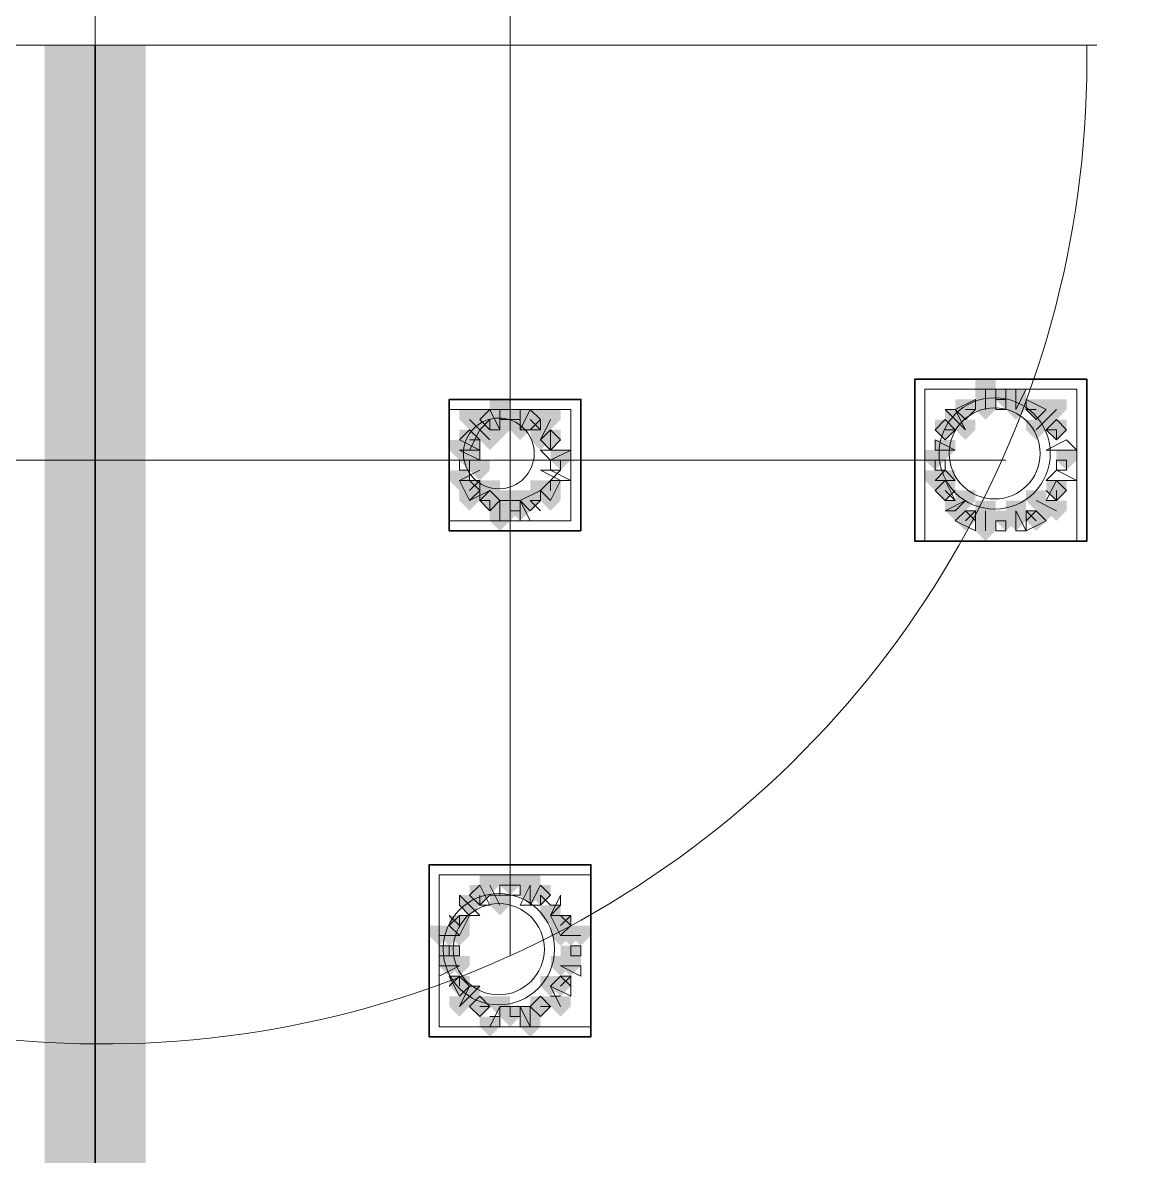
# Model space of a CAD drawing. Header units: millimetres. Extents: x 2315 to 4619, y 1334 to 1897.
# Drawn here: x 3709.58 to 3716.28, y 1548 to 1554.84 of the extents above; entities that cross this region are included whole.
import ezdxf

# ---------------------------------------------------------------- set-up
doc = ezdxf.new("R2010")
doc.units = ezdxf.units.MM
for name, color, linetype, true_color in [('PDF_10', 7, 'Continuous', 0x00b85c), ('PDF_AXIS', 7, 'Continuous', 0x00b85c), ('PDF_柱构件', 7, 'Continuous', 0x00b85c), ('PDF_转运站初步方案', 7, 'Continuous', 0x00b85c)]:
    doc.layers.add(name, color=color, linetype=linetype, true_color=true_color)
doc.layers.add('PDF_中心线层', color=1, linetype='Continuous')
doc.layers.add('PDF_粗实线层', color=7, linetype='Continuous')

msp = doc.modelspace()

# ---------------------------------------------------------------- hatches: boundary and pattern name
at = {"layer": 'PDF_10', "transparency": 33554559}
for points in [[(3715.2689, 1552.5687), (3715.2078, 1552.5687), (3715.2078, 1552.5076), (3715.2689, 1552.4466), (3715.33, 1552.5076), (3715.33, 1552.5687)], [(3715.2689, 1552.5687), (3715.2078, 1552.5687), (3715.2078, 1552.5076), (3715.2689, 1552.4466), (3715.33, 1552.5076), (3715.33, 1552.5687)], [(3715.5132, 1552.6298), (3715.4521, 1552.6298), (3715.4521, 1552.5687), (3715.5132, 1552.5076), (3715.5743, 1552.5687), (3715.5743, 1552.6298)], [(3715.5132, 1552.6298), (3715.4521, 1552.6298), (3715.4521, 1552.5687), (3715.5132, 1552.5076), (3715.5743, 1552.5687), (3715.5743, 1552.6298)], [(3715.6965, 1552.5687), (3715.6354, 1552.5687), (3715.6354, 1552.5076), (3715.6965, 1552.4466), (3715.7575, 1552.5076), (3715.7575, 1552.5687)], [(3715.6965, 1552.5687), (3715.6354, 1552.5687), (3715.6354, 1552.5076), (3715.6965, 1552.4466), (3715.7575, 1552.5076), (3715.7575, 1552.5687)], [(3712.3981, 1552.5076), (3712.337, 1552.5076), (3712.337, 1552.4466), (3712.3981, 1552.3855), (3712.4592, 1552.4466), (3712.4592, 1552.5076)], [(3712.3981, 1552.5076), (3712.337, 1552.5076), (3712.337, 1552.4466), (3712.3981, 1552.3855), (3712.4592, 1552.4466), (3712.4592, 1552.5076)], [(3712.5202, 1552.5076), (3712.4592, 1552.5076), (3712.4592, 1552.4466), (3712.5202, 1552.3855), (3712.5813, 1552.4466), (3712.5813, 1552.5076)], [(3712.5202, 1552.5076), (3712.4592, 1552.5076), (3712.4592, 1552.4466), (3712.5202, 1552.3855), (3712.5813, 1552.4466), (3712.5813, 1552.5076)], [(3712.6424, 1552.5076), (3712.5813, 1552.5076), (3712.5813, 1552.4466), (3712.6424, 1552.3855), (3712.7035, 1552.4466), (3712.7035, 1552.5076)], [(3712.6424, 1552.5076), (3712.5813, 1552.5076), (3712.5813, 1552.4466), (3712.6424, 1552.3855), (3712.7035, 1552.4466), (3712.7035, 1552.5076)], [(3715.1467, 1552.4466), (3715.0856, 1552.4466), (3715.0856, 1552.3855), (3715.1467, 1552.3244), (3715.2078, 1552.3855), (3715.2078, 1552.4466)], [(3715.1467, 1552.4466), (3715.0856, 1552.4466), (3715.0856, 1552.3855), (3715.1467, 1552.3244), (3715.2078, 1552.3855), (3715.2078, 1552.4466)], [(3715.8186, 1552.4466), (3715.7575, 1552.4466), (3715.7575, 1552.3855), (3715.8186, 1552.3244), (3715.8797, 1552.3855), (3715.8797, 1552.4466)], [(3715.8186, 1552.4466), (3715.7575, 1552.4466), (3715.7575, 1552.3855), (3715.8186, 1552.3244), (3715.8797, 1552.3855), (3715.8797, 1552.4466)], [(3712.2759, 1552.3855), (3712.2148, 1552.3855), (3712.2148, 1552.3244), (3712.2759, 1552.2633), (3712.337, 1552.3244), (3712.337, 1552.3855)], [(3712.2759, 1552.3855), (3712.2148, 1552.3855), (3712.2148, 1552.3244), (3712.2759, 1552.2633), (3712.337, 1552.3244), (3712.337, 1552.3855)], [(3712.7646, 1552.3855), (3712.7035, 1552.3855), (3712.7035, 1552.3244), (3712.7646, 1552.2633), (3712.8256, 1552.3244), (3712.8256, 1552.3855)], [(3712.7646, 1552.3855), (3712.7035, 1552.3855), (3712.7035, 1552.3244), (3712.7646, 1552.2633), (3712.8256, 1552.3244), (3712.8256, 1552.3855)], [(3712.7646, 1552.3855), (3712.7035, 1552.3855), (3712.7035, 1552.3244), (3712.7646, 1552.2633), (3712.8256, 1552.3244), (3712.8256, 1552.3855)], [(3712.2759, 1552.2633), (3712.2148, 1552.2633), (3712.2148, 1552.2022), (3712.2759, 1552.1412), (3712.337, 1552.2022), (3712.337, 1552.2633)], [(3712.2759, 1552.2633), (3712.2148, 1552.2633), (3712.2148, 1552.2022), (3712.2759, 1552.1412), (3712.337, 1552.2022), (3712.337, 1552.2633)], [(3712.8256, 1552.2633), (3712.7646, 1552.2633), (3712.7646, 1552.2022), (3712.8256, 1552.1412), (3712.8867, 1552.2022), (3712.8867, 1552.2633)], [(3712.8256, 1552.2633), (3712.7646, 1552.2633), (3712.7646, 1552.2022), (3712.8256, 1552.1412), (3712.8867, 1552.2022), (3712.8867, 1552.2633)], [(3715.0856, 1552.2633), (3715.0246, 1552.2633), (3715.0246, 1552.2022), (3715.0856, 1552.1412), (3715.1467, 1552.2022), (3715.1467, 1552.2633)], [(3715.0856, 1552.2633), (3715.0246, 1552.2633), (3715.0246, 1552.2022), (3715.0856, 1552.1412), (3715.1467, 1552.2022), (3715.1467, 1552.2633)], [(3715.8797, 1552.2633), (3715.8186, 1552.2633), (3715.8186, 1552.2022), (3715.8797, 1552.1412), (3715.9408, 1552.2022), (3715.9408, 1552.2633)], [(3715.8797, 1552.2633), (3715.8186, 1552.2633), (3715.8186, 1552.2022), (3715.8797, 1552.1412), (3715.9408, 1552.2022), (3715.9408, 1552.2633)], [(3712.2759, 1552.0801), (3712.2148, 1552.0801), (3712.2148, 1552.019), (3712.2759, 1551.9579), (3712.337, 1552.019), (3712.337, 1552.0801)], [(3712.2759, 1552.0801), (3712.2148, 1552.0801), (3712.2148, 1552.019), (3712.2759, 1551.9579), (3712.337, 1552.019), (3712.337, 1552.0801)], [(3712.3981, 1552.019), (3712.337, 1552.019), (3712.337, 1551.9579), (3712.3981, 1551.8968), (3712.4592, 1551.9579), (3712.4592, 1552.019)], [(3712.3981, 1552.019), (3712.337, 1552.019), (3712.337, 1551.9579), (3712.3981, 1551.8968), (3712.4592, 1551.9579), (3712.4592, 1552.019)], [(3712.6424, 1552.019), (3712.5813, 1552.019), (3712.5813, 1551.9579), (3712.6424, 1551.8968), (3712.7035, 1551.9579), (3712.7035, 1552.019)], [(3712.6424, 1552.019), (3712.5813, 1552.019), (3712.5813, 1551.9579), (3712.6424, 1551.8968), (3712.7035, 1551.9579), (3712.7035, 1552.019)], [(3712.7646, 1552.0801), (3712.7035, 1552.0801), (3712.7035, 1552.019), (3712.7646, 1551.9579), (3712.8256, 1552.019), (3712.8256, 1552.0801)], [(3712.7646, 1552.0801), (3712.7035, 1552.0801), (3712.7035, 1552.019), (3712.7646, 1551.9579), (3712.8256, 1552.019), (3712.8256, 1552.0801)], [(3715.1467, 1552.0801), (3715.0856, 1552.0801), (3715.0856, 1552.019), (3715.1467, 1551.9579), (3715.2078, 1552.019), (3715.2078, 1552.0801)], [(3715.1467, 1552.0801), (3715.0856, 1552.0801), (3715.0856, 1552.019), (3715.1467, 1551.9579), (3715.2078, 1552.019), (3715.2078, 1552.0801)], [(3715.8186, 1552.0801), (3715.7575, 1552.0801), (3715.7575, 1552.019), (3715.8186, 1551.9579), (3715.8797, 1552.019), (3715.8797, 1552.0801)], [(3715.8186, 1552.0801), (3715.7575, 1552.0801), (3715.7575, 1552.019), (3715.8186, 1551.9579), (3715.8797, 1552.019), (3715.8797, 1552.0801)], [(3712.5202, 1551.9579), (3712.4592, 1551.9579), (3712.4592, 1551.8968), (3712.5202, 1551.8357), (3712.5813, 1551.8968), (3712.5813, 1551.9579)], [(3712.5202, 1551.9579), (3712.4592, 1551.9579), (3712.4592, 1551.8968), (3712.5202, 1551.8357), (3712.5813, 1551.8968), (3712.5813, 1551.9579)], [(3715.2689, 1551.8968), (3715.2078, 1551.8968), (3715.2078, 1551.8357), (3715.2689, 1551.7747), (3715.33, 1551.8357), (3715.33, 1551.8968)], [(3715.2689, 1551.8968), (3715.2078, 1551.8968), (3715.2078, 1551.8357), (3715.2689, 1551.7747), (3715.33, 1551.8357), (3715.33, 1551.8968)], [(3715.5132, 1551.8968), (3715.4521, 1551.8968), (3715.4521, 1551.8357), (3715.5132, 1551.7747), (3715.5743, 1551.8357), (3715.5743, 1551.8968)], [(3715.5132, 1551.8968), (3715.4521, 1551.8968), (3715.4521, 1551.8357), (3715.5132, 1551.7747), (3715.5743, 1551.8357), (3715.5743, 1551.8968)], [(3715.6965, 1551.8968), (3715.6354, 1551.8968), (3715.6354, 1551.8357), (3715.6965, 1551.7747), (3715.7575, 1551.8357), (3715.7575, 1551.8968)], [(3715.6965, 1551.8968), (3715.6354, 1551.8968), (3715.6354, 1551.8357), (3715.6965, 1551.7747), (3715.7575, 1551.8357), (3715.7575, 1551.8968)], [(3712.5202, 1549.6979), (3712.4592, 1549.6979), (3712.4592, 1549.6368), (3712.5202, 1549.5757), (3712.5813, 1549.6368), (3712.5813, 1549.6979)], [(3712.5202, 1549.6979), (3712.4592, 1549.6979), (3712.4592, 1549.6368), (3712.5202, 1549.5757), (3712.5813, 1549.6368), (3712.5813, 1549.6979)], [(3712.337, 1549.6368), (3712.2759, 1549.6368), (3712.2759, 1549.5757), (3712.337, 1549.5147), (3712.3981, 1549.5757), (3712.3981, 1549.6368)], [(3712.337, 1549.6368), (3712.2759, 1549.6368), (3712.2759, 1549.5757), (3712.337, 1549.5147), (3712.3981, 1549.5757), (3712.3981, 1549.6368)], [(3712.7035, 1549.6368), (3712.6424, 1549.6368), (3712.6424, 1549.5757), (3712.7035, 1549.5147), (3712.7646, 1549.5757), (3712.7646, 1549.6368)], [(3712.7035, 1549.6368), (3712.6424, 1549.6368), (3712.6424, 1549.5757), (3712.7035, 1549.5147), (3712.7646, 1549.5757), (3712.7646, 1549.6368)], [(3712.2148, 1549.4536), (3712.1537, 1549.4536), (3712.1537, 1549.3925), (3712.2148, 1549.3314), (3712.2759, 1549.3925), (3712.2759, 1549.4536)], [(3712.2148, 1549.4536), (3712.1537, 1549.4536), (3712.1537, 1549.3925), (3712.2148, 1549.3314), (3712.2759, 1549.3925), (3712.2759, 1549.4536)], [(3712.8256, 1549.4536), (3712.7646, 1549.4536), (3712.7646, 1549.3925), (3712.8256, 1549.3314), (3712.8867, 1549.3925), (3712.8867, 1549.4536)], [(3712.8256, 1549.4536), (3712.7646, 1549.4536), (3712.7646, 1549.3925), (3712.8256, 1549.3314), (3712.8867, 1549.3925), (3712.8867, 1549.4536)], [(3712.1537, 1549.2703), (3712.0927, 1549.2703), (3712.0927, 1549.2093), (3712.1537, 1549.1482), (3712.2148, 1549.2093), (3712.2148, 1549.2703)], [(3712.1537, 1549.2703), (3712.0927, 1549.2703), (3712.0927, 1549.2093), (3712.1537, 1549.1482), (3712.2148, 1549.2093), (3712.2148, 1549.2703)], [(3712.1537, 1549.2703), (3712.0927, 1549.2703), (3712.0927, 1549.2093), (3712.1537, 1549.1482), (3712.2148, 1549.2093), (3712.2148, 1549.2703)], [(3712.8867, 1549.2703), (3712.8256, 1549.2703), (3712.8256, 1549.2093), (3712.8867, 1549.1482), (3712.9478, 1549.2093), (3712.9478, 1549.2703)], [(3712.8867, 1549.2703), (3712.8256, 1549.2703), (3712.8256, 1549.2093), (3712.8867, 1549.1482), (3712.9478, 1549.2093), (3712.9478, 1549.2703)], [(3712.2148, 1549.0871), (3712.1537, 1549.0871), (3712.1537, 1549.026), (3712.2148, 1548.9649), (3712.2759, 1549.026), (3712.2759, 1549.0871)], [(3712.2148, 1549.0871), (3712.1537, 1549.0871), (3712.1537, 1549.026), (3712.2148, 1548.9649), (3712.2759, 1549.026), (3712.2759, 1549.0871)], [(3712.8256, 1549.0871), (3712.7646, 1549.0871), (3712.7646, 1549.026), (3712.8256, 1548.9649), (3712.8867, 1549.026), (3712.8867, 1549.0871)], [(3712.8256, 1549.0871), (3712.7646, 1549.0871), (3712.7646, 1549.026), (3712.8256, 1548.9649), (3712.8867, 1549.026), (3712.8867, 1549.0871)], [(3712.337, 1548.9649), (3712.2759, 1548.9649), (3712.2759, 1548.9039), (3712.337, 1548.8428), (3712.3981, 1548.9039), (3712.3981, 1548.9649)], [(3712.337, 1548.9649), (3712.2759, 1548.9649), (3712.2759, 1548.9039), (3712.337, 1548.8428), (3712.3981, 1548.9039), (3712.3981, 1548.9649)], [(3712.337, 1548.9649), (3712.2759, 1548.9649), (3712.2759, 1548.9039), (3712.337, 1548.8428), (3712.3981, 1548.9039), (3712.3981, 1548.9649)], [(3712.7035, 1548.9649), (3712.6424, 1548.9649), (3712.6424, 1548.9039), (3712.7035, 1548.8428), (3712.7646, 1548.9039), (3712.7646, 1548.9649)], [(3712.7035, 1548.9649), (3712.6424, 1548.9649), (3712.6424, 1548.9039), (3712.7035, 1548.8428), (3712.7646, 1548.9039), (3712.7646, 1548.9649)], [(3712.7035, 1548.9649), (3712.6424, 1548.9649), (3712.6424, 1548.9039), (3712.7035, 1548.8428), (3712.7646, 1548.9039), (3712.7646, 1548.9649)], [(3712.5202, 1548.9039), (3712.4592, 1548.9039), (3712.4592, 1548.8428), (3712.5202, 1548.7817), (3712.5813, 1548.8428), (3712.5813, 1548.9039)], [(3712.5202, 1548.9039), (3712.4592, 1548.9039), (3712.4592, 1548.8428), (3712.5202, 1548.7817), (3712.5813, 1548.8428), (3712.5813, 1548.9039)]]:
    msp.add_hatch(color=6, dxfattribs=at).paths.add_polyline_path(points)
at = {"layer": 'PDF_柱构件', "transparency": 33554559}
for points in [[(3715.391, 1552.6909), (3715.33, 1552.6909), (3715.33, 1552.6298), (3715.391, 1552.5687), (3715.4521, 1552.6298), (3715.4521, 1552.6909)], [(3712.4592, 1552.5687), (3712.3981, 1552.5687), (3712.3981, 1552.5076), (3712.4592, 1552.4466), (3712.5202, 1552.5076), (3712.5202, 1552.5687)], [(3715.391, 1552.6298), (3715.33, 1552.6298), (3715.33, 1552.5687), (3715.391, 1552.5076), (3715.4521, 1552.5687), (3715.4521, 1552.6298)], [(3715.391, 1552.5687), (3715.33, 1552.5687), (3715.33, 1552.5076), (3715.391, 1552.4466), (3715.4521, 1552.5076), (3715.4521, 1552.5687)], [(3715.5743, 1552.6298), (3715.5132, 1552.6298), (3715.5132, 1552.5687), (3715.5743, 1552.5076), (3715.6354, 1552.5687), (3715.6354, 1552.6298)], [(3715.5743, 1552.5687), (3715.5132, 1552.5687), (3715.5132, 1552.5076), (3715.5743, 1552.4466), (3715.6354, 1552.5076), (3715.6354, 1552.5687)], [(3715.8186, 1552.5687), (3715.7575, 1552.5687), (3715.7575, 1552.5076), (3715.8186, 1552.4466), (3715.8797, 1552.5076), (3715.8797, 1552.5687)], [(3712.2759, 1552.5076), (3712.2148, 1552.5076), (3712.2148, 1552.4466), (3712.2759, 1552.3855), (3712.337, 1552.4466), (3712.337, 1552.5076)], [(3712.4592, 1552.5076), (3712.3981, 1552.5076), (3712.3981, 1552.4466), (3712.4592, 1552.3855), (3712.5202, 1552.4466), (3712.5202, 1552.5076)], [(3712.5813, 1552.5076), (3712.5202, 1552.5076), (3712.5202, 1552.4466), (3712.5813, 1552.3855), (3712.6424, 1552.4466), (3712.6424, 1552.5076)], [(3712.7646, 1552.5076), (3712.7035, 1552.5076), (3712.7035, 1552.4466), (3712.7646, 1552.3855), (3712.8256, 1552.4466), (3712.8256, 1552.5076)], [(3715.2078, 1552.5076), (3715.1467, 1552.5076), (3715.1467, 1552.4466), (3715.2078, 1552.3855), (3715.2689, 1552.4466), (3715.2689, 1552.5076)], [(3715.7575, 1552.5076), (3715.6965, 1552.5076), (3715.6965, 1552.4466), (3715.7575, 1552.3855), (3715.8186, 1552.4466), (3715.8186, 1552.5076)], [(3712.337, 1552.4466), (3712.2759, 1552.4466), (3712.2759, 1552.3855), (3712.337, 1552.3244), (3712.3981, 1552.3855), (3712.3981, 1552.4466)], [(3712.4592, 1552.4466), (3712.3981, 1552.4466), (3712.3981, 1552.3855), (3712.4592, 1552.3244), (3712.5202, 1552.3855), (3712.5202, 1552.4466)], [(3712.5813, 1552.4466), (3712.5202, 1552.4466), (3712.5202, 1552.3855), (3712.5813, 1552.3244), (3712.6424, 1552.3855), (3712.6424, 1552.4466)], [(3712.7035, 1552.4466), (3712.6424, 1552.4466), (3712.6424, 1552.3855), (3712.7035, 1552.3244), (3712.7646, 1552.3855), (3712.7646, 1552.4466)], [(3715.2689, 1552.4466), (3715.2078, 1552.4466), (3715.2078, 1552.3855), (3715.2689, 1552.3244), (3715.33, 1552.3855), (3715.33, 1552.4466)], [(3715.6965, 1552.4466), (3715.6354, 1552.4466), (3715.6354, 1552.3855), (3715.6965, 1552.3244), (3715.7575, 1552.3855), (3715.7575, 1552.4466)], [(3712.3981, 1552.3855), (3712.337, 1552.3855), (3712.337, 1552.3244), (3712.3981, 1552.2633), (3712.4592, 1552.3244), (3712.4592, 1552.3855)], [(3712.7035, 1552.3855), (3712.6424, 1552.3855), (3712.6424, 1552.3244), (3712.7035, 1552.2633), (3712.7646, 1552.3244), (3712.7646, 1552.3855)], [(3712.2148, 1552.3244), (3712.1537, 1552.3244), (3712.1537, 1552.2633), (3712.2148, 1552.2022), (3712.2759, 1552.2633), (3712.2759, 1552.3244)], [(3712.2759, 1552.3244), (3712.2148, 1552.3244), (3712.2148, 1552.2633), (3712.2759, 1552.2022), (3712.337, 1552.2633), (3712.337, 1552.3244)], [(3715.1467, 1552.3244), (3715.0856, 1552.3244), (3715.0856, 1552.2633), (3715.1467, 1552.2022), (3715.2078, 1552.2633), (3715.2078, 1552.3244)], [(3712.337, 1552.2022), (3712.2759, 1552.2022), (3712.2759, 1552.1412), (3712.337, 1552.0801), (3712.3981, 1552.1412), (3712.3981, 1552.2022)], [(3712.2148, 1552.1412), (3712.1537, 1552.1412), (3712.1537, 1552.0801), (3712.2148, 1552.019), (3712.2759, 1552.0801), (3712.2759, 1552.1412)], [(3715.0856, 1552.1412), (3715.0246, 1552.1412), (3715.0246, 1552.0801), (3715.0856, 1552.019), (3715.1467, 1552.0801), (3715.1467, 1552.1412)], [(3715.1467, 1552.1412), (3715.0856, 1552.1412), (3715.0856, 1552.0801), (3715.1467, 1552.019), (3715.2078, 1552.0801), (3715.2078, 1552.1412)], [(3712.2759, 1552.019), (3712.2148, 1552.019), (3712.2148, 1551.9579), (3712.2759, 1551.8968), (3712.337, 1551.9579), (3712.337, 1552.019)], [(3712.3981, 1552.0801), (3712.337, 1552.0801), (3712.337, 1552.019), (3712.3981, 1551.9579), (3712.4592, 1552.019), (3712.4592, 1552.0801)], [(3712.4592, 1552.019), (3712.3981, 1552.019), (3712.3981, 1551.9579), (3712.4592, 1551.8968), (3712.5202, 1551.9579), (3712.5202, 1552.019)], [(3712.5813, 1552.019), (3712.5202, 1552.019), (3712.5202, 1551.9579), (3712.5813, 1551.8968), (3712.6424, 1551.9579), (3712.6424, 1552.019)], [(3712.7035, 1552.0801), (3712.6424, 1552.0801), (3712.6424, 1552.019), (3712.7035, 1551.9579), (3712.7646, 1552.019), (3712.7646, 1552.0801)], [(3712.7646, 1552.019), (3712.7035, 1552.019), (3712.7035, 1551.9579), (3712.7646, 1551.8968), (3712.8256, 1551.9579), (3712.8256, 1552.019)], [(3715.2689, 1552.019), (3715.2078, 1552.019), (3715.2078, 1551.9579), (3715.2689, 1551.8968), (3715.33, 1551.9579), (3715.33, 1552.019)], [(3715.6965, 1552.019), (3715.6354, 1552.019), (3715.6354, 1551.9579), (3715.6965, 1551.8968), (3715.7575, 1551.9579), (3715.7575, 1552.019)], [(3712.4592, 1551.9579), (3712.3981, 1551.9579), (3712.3981, 1551.8968), (3712.4592, 1551.8357), (3712.5202, 1551.8968), (3712.5202, 1551.9579)], [(3712.5813, 1551.9579), (3712.5202, 1551.9579), (3712.5202, 1551.8968), (3712.5813, 1551.8357), (3712.6424, 1551.8968), (3712.6424, 1551.9579)], [(3715.2078, 1551.9579), (3715.1467, 1551.9579), (3715.1467, 1551.8968), (3715.2078, 1551.8357), (3715.2689, 1551.8968), (3715.2689, 1551.9579)], [(3715.391, 1551.9579), (3715.33, 1551.9579), (3715.33, 1551.8968), (3715.391, 1551.8357), (3715.4521, 1551.8968), (3715.4521, 1551.9579)], [(3715.5743, 1551.9579), (3715.5132, 1551.9579), (3715.5132, 1551.8968), (3715.5743, 1551.8357), (3715.6354, 1551.8968), (3715.6354, 1551.9579)], [(3715.7575, 1551.9579), (3715.6965, 1551.9579), (3715.6965, 1551.8968), (3715.7575, 1551.8357), (3715.8186, 1551.8968), (3715.8186, 1551.9579)], [(3715.8186, 1551.9579), (3715.7575, 1551.9579), (3715.7575, 1551.8968), (3715.8186, 1551.8357), (3715.8797, 1551.8968), (3715.8797, 1551.9579)], [(3712.4592, 1551.8968), (3712.3981, 1551.8968), (3712.3981, 1551.8357), (3712.4592, 1551.7747), (3712.5202, 1551.8357), (3712.5202, 1551.8968)], [(3715.391, 1551.8968), (3715.33, 1551.8968), (3715.33, 1551.8357), (3715.391, 1551.7747), (3715.4521, 1551.8357), (3715.4521, 1551.8968)], [(3715.5743, 1551.8968), (3715.5132, 1551.8968), (3715.5132, 1551.8357), (3715.5743, 1551.7747), (3715.6354, 1551.8357), (3715.6354, 1551.8968)], [(3715.391, 1551.8357), (3715.33, 1551.8357), (3715.33, 1551.7747), (3715.391, 1551.7136), (3715.4521, 1551.7747), (3715.4521, 1551.8357)], [(3712.3981, 1549.6979), (3712.337, 1549.6979), (3712.337, 1549.6368), (3712.3981, 1549.5757), (3712.4592, 1549.6368), (3712.4592, 1549.6979)], [(3712.6424, 1549.6979), (3712.5813, 1549.6979), (3712.5813, 1549.6368), (3712.6424, 1549.5757), (3712.7035, 1549.6368), (3712.7035, 1549.6979)], [(3712.6424, 1549.6368), (3712.5813, 1549.6368), (3712.5813, 1549.5757), (3712.6424, 1549.5147), (3712.7035, 1549.5757), (3712.7035, 1549.6368)], [(3712.2759, 1549.5757), (3712.2148, 1549.5757), (3712.2148, 1549.5147), (3712.2759, 1549.4536), (3712.337, 1549.5147), (3712.337, 1549.5757)], [(3712.4592, 1549.5757), (3712.3981, 1549.5757), (3712.3981, 1549.5147), (3712.4592, 1549.4536), (3712.5202, 1549.5147), (3712.5202, 1549.5757)], [(3712.7646, 1549.5147), (3712.7035, 1549.5147), (3712.7035, 1549.4536), (3712.7646, 1549.3925), (3712.8256, 1549.4536), (3712.8256, 1549.5147)], [(3712.0927, 1549.3925), (3712.0316, 1549.3925), (3712.0316, 1549.3314), (3712.0927, 1549.2703), (3712.1537, 1549.3314), (3712.1537, 1549.3925)], [(3712.1537, 1549.3925), (3712.0927, 1549.3925), (3712.0927, 1549.3314), (3712.1537, 1549.2703), (3712.2148, 1549.3314), (3712.2148, 1549.3925)], [(3712.2148, 1549.3925), (3712.1537, 1549.3925), (3712.1537, 1549.3314), (3712.2148, 1549.2703), (3712.2759, 1549.3314), (3712.2759, 1549.3925)], [(3712.8256, 1549.3925), (3712.7646, 1549.3925), (3712.7646, 1549.3314), (3712.8256, 1549.2703), (3712.8867, 1549.3314), (3712.8867, 1549.3925)], [(3712.8867, 1549.3925), (3712.8256, 1549.3925), (3712.8256, 1549.3314), (3712.8867, 1549.2703), (3712.9478, 1549.3314), (3712.9478, 1549.3925)], [(3712.9478, 1549.3925), (3712.8867, 1549.3925), (3712.8867, 1549.3314), (3712.9478, 1549.2703), (3713.0089, 1549.3314), (3713.0089, 1549.3925)], [(3712.1537, 1549.2093), (3712.0927, 1549.2093), (3712.0927, 1549.1482), (3712.1537, 1549.0871), (3712.2148, 1549.1482), (3712.2148, 1549.2093)], [(3712.2148, 1549.2093), (3712.1537, 1549.2093), (3712.1537, 1549.1482), (3712.2148, 1549.0871), (3712.2759, 1549.1482), (3712.2759, 1549.2093)], [(3712.8256, 1549.2093), (3712.7646, 1549.2093), (3712.7646, 1549.1482), (3712.8256, 1549.0871), (3712.8867, 1549.1482), (3712.8867, 1549.2093)], [(3712.8867, 1549.2093), (3712.8256, 1549.2093), (3712.8256, 1549.1482), (3712.8867, 1549.0871), (3712.9478, 1549.1482), (3712.9478, 1549.2093)], [(3712.7646, 1549.0871), (3712.7035, 1549.0871), (3712.7035, 1549.026), (3712.7646, 1548.9649), (3712.8256, 1549.026), (3712.8256, 1549.0871)], [(3712.2759, 1549.026), (3712.2148, 1549.026), (3712.2148, 1548.9649), (3712.2759, 1548.9039), (3712.337, 1548.9649), (3712.337, 1549.026)], [(3712.2148, 1548.9649), (3712.1537, 1548.9649), (3712.1537, 1548.9039), (3712.2148, 1548.8428), (3712.2759, 1548.9039), (3712.2759, 1548.9649)], [(3712.4592, 1548.9649), (3712.3981, 1548.9649), (3712.3981, 1548.9039), (3712.4592, 1548.8428), (3712.5202, 1548.9039), (3712.5202, 1548.9649)], [(3712.8256, 1548.9649), (3712.7646, 1548.9649), (3712.7646, 1548.9039), (3712.8256, 1548.8428), (3712.8867, 1548.9039), (3712.8867, 1548.9649)], [(3712.6424, 1548.9039), (3712.5813, 1548.9039), (3712.5813, 1548.8428), (3712.6424, 1548.7817), (3712.7035, 1548.8428), (3712.7035, 1548.9039)], [(3712.3981, 1548.8428), (3712.337, 1548.8428), (3712.337, 1548.7817), (3712.3981, 1548.7206), (3712.4592, 1548.7817), (3712.4592, 1548.8428)], [(3712.6424, 1548.8428), (3712.5813, 1548.8428), (3712.5813, 1548.7817), (3712.6424, 1548.7206), (3712.7035, 1548.7817), (3712.7035, 1548.8428)]]:
    msp.add_hatch(color=6, dxfattribs=at).paths.add_polyline_path(points)
at = {"layer": 'PDF_粗实线层', "transparency": 33554559}
msp.add_hatch(color=256, dxfattribs=at).paths.add_polyline_path([(3766.3327, 1554.7066), (3765.7219, 1554.7066), (3765.7219, 1542.0017), (3710.3213, 1542.0017), (3710.3213, 1554.7066), (3709.7105, 1554.7066), (3709.7105, 1541.3909), (3766.3327, 1541.3909)])
at = {"layer": 'PDF_转运站初步方案', "transparency": 33554559}
for points in [[(3715.2689, 1552.5687), (3715.2078, 1552.5687), (3715.2078, 1552.5076), (3715.2689, 1552.4466), (3715.33, 1552.5076), (3715.33, 1552.5687)], [(3715.2689, 1552.5687), (3715.2078, 1552.5687), (3715.2078, 1552.5076), (3715.2689, 1552.4466), (3715.33, 1552.5076), (3715.33, 1552.5687)], [(3715.5132, 1552.6298), (3715.4521, 1552.6298), (3715.4521, 1552.5687), (3715.5132, 1552.5076), (3715.5743, 1552.5687), (3715.5743, 1552.6298)], [(3715.5132, 1552.6298), (3715.4521, 1552.6298), (3715.4521, 1552.5687), (3715.5132, 1552.5076), (3715.5743, 1552.5687), (3715.5743, 1552.6298)], [(3715.6965, 1552.5687), (3715.6354, 1552.5687), (3715.6354, 1552.5076), (3715.6965, 1552.4466), (3715.7575, 1552.5076), (3715.7575, 1552.5687)], [(3715.6965, 1552.5687), (3715.6354, 1552.5687), (3715.6354, 1552.5076), (3715.6965, 1552.4466), (3715.7575, 1552.5076), (3715.7575, 1552.5687)], [(3712.3981, 1552.5076), (3712.337, 1552.5076), (3712.337, 1552.4466), (3712.3981, 1552.3855), (3712.4592, 1552.4466), (3712.4592, 1552.5076)], [(3712.3981, 1552.5076), (3712.337, 1552.5076), (3712.337, 1552.4466), (3712.3981, 1552.3855), (3712.4592, 1552.4466), (3712.4592, 1552.5076)], [(3712.5202, 1552.5076), (3712.4592, 1552.5076), (3712.4592, 1552.4466), (3712.5202, 1552.3855), (3712.5813, 1552.4466), (3712.5813, 1552.5076)], [(3712.5202, 1552.5076), (3712.4592, 1552.5076), (3712.4592, 1552.4466), (3712.5202, 1552.3855), (3712.5813, 1552.4466), (3712.5813, 1552.5076)], [(3712.6424, 1552.5076), (3712.5813, 1552.5076), (3712.5813, 1552.4466), (3712.6424, 1552.3855), (3712.7035, 1552.4466), (3712.7035, 1552.5076)], [(3712.6424, 1552.5076), (3712.5813, 1552.5076), (3712.5813, 1552.4466), (3712.6424, 1552.3855), (3712.7035, 1552.4466), (3712.7035, 1552.5076)], [(3715.1467, 1552.4466), (3715.0856, 1552.4466), (3715.0856, 1552.3855), (3715.1467, 1552.3244), (3715.2078, 1552.3855), (3715.2078, 1552.4466)], [(3715.1467, 1552.4466), (3715.0856, 1552.4466), (3715.0856, 1552.3855), (3715.1467, 1552.3244), (3715.2078, 1552.3855), (3715.2078, 1552.4466)], [(3715.8186, 1552.4466), (3715.7575, 1552.4466), (3715.7575, 1552.3855), (3715.8186, 1552.3244), (3715.8797, 1552.3855), (3715.8797, 1552.4466)], [(3715.8186, 1552.4466), (3715.7575, 1552.4466), (3715.7575, 1552.3855), (3715.8186, 1552.3244), (3715.8797, 1552.3855), (3715.8797, 1552.4466)], [(3712.2759, 1552.3855), (3712.2148, 1552.3855), (3712.2148, 1552.3244), (3712.2759, 1552.2633), (3712.337, 1552.3244), (3712.337, 1552.3855)], [(3712.2759, 1552.3855), (3712.2148, 1552.3855), (3712.2148, 1552.3244), (3712.2759, 1552.2633), (3712.337, 1552.3244), (3712.337, 1552.3855)], [(3712.7646, 1552.3855), (3712.7035, 1552.3855), (3712.7035, 1552.3244), (3712.7646, 1552.2633), (3712.8256, 1552.3244), (3712.8256, 1552.3855)], [(3712.7646, 1552.3855), (3712.7035, 1552.3855), (3712.7035, 1552.3244), (3712.7646, 1552.2633), (3712.8256, 1552.3244), (3712.8256, 1552.3855)], [(3712.2759, 1552.2633), (3712.2148, 1552.2633), (3712.2148, 1552.2022), (3712.2759, 1552.1412), (3712.337, 1552.2022), (3712.337, 1552.2633)], [(3712.2759, 1552.2633), (3712.2148, 1552.2633), (3712.2148, 1552.2022), (3712.2759, 1552.1412), (3712.337, 1552.2022), (3712.337, 1552.2633)], [(3712.8256, 1552.2633), (3712.7646, 1552.2633), (3712.7646, 1552.2022), (3712.8256, 1552.1412), (3712.8867, 1552.2022), (3712.8867, 1552.2633)], [(3712.8256, 1552.2633), (3712.7646, 1552.2633), (3712.7646, 1552.2022), (3712.8256, 1552.1412), (3712.8867, 1552.2022), (3712.8867, 1552.2633)], [(3715.0856, 1552.2633), (3715.0246, 1552.2633), (3715.0246, 1552.2022), (3715.0856, 1552.1412), (3715.1467, 1552.2022), (3715.1467, 1552.2633)], [(3715.0856, 1552.2633), (3715.0246, 1552.2633), (3715.0246, 1552.2022), (3715.0856, 1552.1412), (3715.1467, 1552.2022), (3715.1467, 1552.2633)], [(3715.8797, 1552.2633), (3715.8186, 1552.2633), (3715.8186, 1552.2022), (3715.8797, 1552.1412), (3715.9408, 1552.2022), (3715.9408, 1552.2633)], [(3715.8797, 1552.2633), (3715.8186, 1552.2633), (3715.8186, 1552.2022), (3715.8797, 1552.1412), (3715.9408, 1552.2022), (3715.9408, 1552.2633)], [(3712.2759, 1552.0801), (3712.2148, 1552.0801), (3712.2148, 1552.019), (3712.2759, 1551.9579), (3712.337, 1552.019), (3712.337, 1552.0801)], [(3712.2759, 1552.0801), (3712.2148, 1552.0801), (3712.2148, 1552.019), (3712.2759, 1551.9579), (3712.337, 1552.019), (3712.337, 1552.0801)], [(3712.3981, 1552.019), (3712.337, 1552.019), (3712.337, 1551.9579), (3712.3981, 1551.8968), (3712.4592, 1551.9579), (3712.4592, 1552.019)], [(3712.3981, 1552.019), (3712.337, 1552.019), (3712.337, 1551.9579), (3712.3981, 1551.8968), (3712.4592, 1551.9579), (3712.4592, 1552.019)], [(3712.6424, 1552.019), (3712.5813, 1552.019), (3712.5813, 1551.9579), (3712.6424, 1551.8968), (3712.7035, 1551.9579), (3712.7035, 1552.019)], [(3712.6424, 1552.019), (3712.5813, 1552.019), (3712.5813, 1551.9579), (3712.6424, 1551.8968), (3712.7035, 1551.9579), (3712.7035, 1552.019)], [(3712.7646, 1552.0801), (3712.7035, 1552.0801), (3712.7035, 1552.019), (3712.7646, 1551.9579), (3712.8256, 1552.019), (3712.8256, 1552.0801)], [(3712.7646, 1552.0801), (3712.7035, 1552.0801), (3712.7035, 1552.019), (3712.7646, 1551.9579), (3712.8256, 1552.019), (3712.8256, 1552.0801)], [(3715.1467, 1552.0801), (3715.0856, 1552.0801), (3715.0856, 1552.019), (3715.1467, 1551.9579), (3715.2078, 1552.019), (3715.2078, 1552.0801)], [(3715.1467, 1552.0801), (3715.0856, 1552.0801), (3715.0856, 1552.019), (3715.1467, 1551.9579), (3715.2078, 1552.019), (3715.2078, 1552.0801)], [(3715.8186, 1552.0801), (3715.7575, 1552.0801), (3715.7575, 1552.019), (3715.8186, 1551.9579), (3715.8797, 1552.019), (3715.8797, 1552.0801)], [(3715.8186, 1552.0801), (3715.7575, 1552.0801), (3715.7575, 1552.019), (3715.8186, 1551.9579), (3715.8797, 1552.019), (3715.8797, 1552.0801)], [(3712.5202, 1551.9579), (3712.4592, 1551.9579), (3712.4592, 1551.8968), (3712.5202, 1551.8357), (3712.5813, 1551.8968), (3712.5813, 1551.9579)], [(3712.5202, 1551.9579), (3712.4592, 1551.9579), (3712.4592, 1551.8968), (3712.5202, 1551.8357), (3712.5813, 1551.8968), (3712.5813, 1551.9579)], [(3715.2689, 1551.8968), (3715.2078, 1551.8968), (3715.2078, 1551.8357), (3715.2689, 1551.7747), (3715.33, 1551.8357), (3715.33, 1551.8968)], [(3715.2689, 1551.8968), (3715.2078, 1551.8968), (3715.2078, 1551.8357), (3715.2689, 1551.7747), (3715.33, 1551.8357), (3715.33, 1551.8968)], [(3715.5132, 1551.8968), (3715.4521, 1551.8968), (3715.4521, 1551.8357), (3715.5132, 1551.7747), (3715.5743, 1551.8357), (3715.5743, 1551.8968)], [(3715.5132, 1551.8968), (3715.4521, 1551.8968), (3715.4521, 1551.8357), (3715.5132, 1551.7747), (3715.5743, 1551.8357), (3715.5743, 1551.8968)], [(3715.6965, 1551.8968), (3715.6354, 1551.8968), (3715.6354, 1551.8357), (3715.6965, 1551.7747), (3715.7575, 1551.8357), (3715.7575, 1551.8968)], [(3715.6965, 1551.8968), (3715.6354, 1551.8968), (3715.6354, 1551.8357), (3715.6965, 1551.7747), (3715.7575, 1551.8357), (3715.7575, 1551.8968)], [(3712.5202, 1549.6979), (3712.4592, 1549.6979), (3712.4592, 1549.6368), (3712.5202, 1549.5757), (3712.5813, 1549.6368), (3712.5813, 1549.6979)], [(3712.5202, 1549.6979), (3712.4592, 1549.6979), (3712.4592, 1549.6368), (3712.5202, 1549.5757), (3712.5813, 1549.6368), (3712.5813, 1549.6979)], [(3712.337, 1549.6368), (3712.2759, 1549.6368), (3712.2759, 1549.5757), (3712.337, 1549.5147), (3712.3981, 1549.5757), (3712.3981, 1549.6368)], [(3712.337, 1549.6368), (3712.2759, 1549.6368), (3712.2759, 1549.5757), (3712.337, 1549.5147), (3712.3981, 1549.5757), (3712.3981, 1549.6368)], [(3712.7035, 1549.6368), (3712.6424, 1549.6368), (3712.6424, 1549.5757), (3712.7035, 1549.5147), (3712.7646, 1549.5757), (3712.7646, 1549.6368)], [(3712.7035, 1549.6368), (3712.6424, 1549.6368), (3712.6424, 1549.5757), (3712.7035, 1549.5147), (3712.7646, 1549.5757), (3712.7646, 1549.6368)], [(3712.2148, 1549.4536), (3712.1537, 1549.4536), (3712.1537, 1549.3925), (3712.2148, 1549.3314), (3712.2759, 1549.3925), (3712.2759, 1549.4536)], [(3712.2148, 1549.4536), (3712.1537, 1549.4536), (3712.1537, 1549.3925), (3712.2148, 1549.3314), (3712.2759, 1549.3925), (3712.2759, 1549.4536)], [(3712.8256, 1549.4536), (3712.7646, 1549.4536), (3712.7646, 1549.3925), (3712.8256, 1549.3314), (3712.8867, 1549.3925), (3712.8867, 1549.4536)], [(3712.8256, 1549.4536), (3712.7646, 1549.4536), (3712.7646, 1549.3925), (3712.8256, 1549.3314), (3712.8867, 1549.3925), (3712.8867, 1549.4536)], [(3712.1537, 1549.2703), (3712.0927, 1549.2703), (3712.0927, 1549.2093), (3712.1537, 1549.1482), (3712.2148, 1549.2093), (3712.2148, 1549.2703)], [(3712.1537, 1549.2703), (3712.0927, 1549.2703), (3712.0927, 1549.2093), (3712.1537, 1549.1482), (3712.2148, 1549.2093), (3712.2148, 1549.2703)], [(3712.8867, 1549.2703), (3712.8256, 1549.2703), (3712.8256, 1549.2093), (3712.8867, 1549.1482), (3712.9478, 1549.2093), (3712.9478, 1549.2703)], [(3712.8867, 1549.2703), (3712.8256, 1549.2703), (3712.8256, 1549.2093), (3712.8867, 1549.1482), (3712.9478, 1549.2093), (3712.9478, 1549.2703)], [(3712.2148, 1549.0871), (3712.1537, 1549.0871), (3712.1537, 1549.026), (3712.2148, 1548.9649), (3712.2759, 1549.026), (3712.2759, 1549.0871)], [(3712.2148, 1549.0871), (3712.1537, 1549.0871), (3712.1537, 1549.026), (3712.2148, 1548.9649), (3712.2759, 1549.026), (3712.2759, 1549.0871)], [(3712.8256, 1549.0871), (3712.7646, 1549.0871), (3712.7646, 1549.026), (3712.8256, 1548.9649), (3712.8867, 1549.026), (3712.8867, 1549.0871)], [(3712.8256, 1549.0871), (3712.7646, 1549.0871), (3712.7646, 1549.026), (3712.8256, 1548.9649), (3712.8867, 1549.026), (3712.8867, 1549.0871)], [(3712.337, 1548.9649), (3712.2759, 1548.9649), (3712.2759, 1548.9039), (3712.337, 1548.8428), (3712.3981, 1548.9039), (3712.3981, 1548.9649)], [(3712.337, 1548.9649), (3712.2759, 1548.9649), (3712.2759, 1548.9039), (3712.337, 1548.8428), (3712.3981, 1548.9039), (3712.3981, 1548.9649)], [(3712.7035, 1548.9649), (3712.6424, 1548.9649), (3712.6424, 1548.9039), (3712.7035, 1548.8428), (3712.7646, 1548.9039), (3712.7646, 1548.9649)], [(3712.7035, 1548.9649), (3712.6424, 1548.9649), (3712.6424, 1548.9039), (3712.7035, 1548.8428), (3712.7646, 1548.9039), (3712.7646, 1548.9649)], [(3712.5202, 1548.9039), (3712.4592, 1548.9039), (3712.4592, 1548.8428), (3712.5202, 1548.7817), (3712.5813, 1548.8428), (3712.5813, 1548.9039)], [(3712.5202, 1548.9039), (3712.4592, 1548.9039), (3712.4592, 1548.8428), (3712.5202, 1548.7817), (3712.5813, 1548.8428), (3712.5813, 1548.9039)]]:
    msp.add_hatch(color=6, dxfattribs=at).paths.add_polyline_path(points)

# ---------------------------------------------------------------- linework, layer by layer
at = {"layer": 'PDF_10', "color": 6, "lineweight": 18}
for points in [[(3715.4521, 1552.5687), (3715.5132, 1552.5687), (3715.5132, 1552.5076)], [(3712.5202, 1552.5076), (3712.5202, 1552.4466), (3712.5813, 1552.4466)], [(3715.2689, 1552.5076), (3715.33, 1552.5076), (3715.2689, 1552.5076)], [(3715.6965, 1552.5076), (3715.6354, 1552.5076), (3715.6965, 1552.5076)], [(3712.2759, 1552.2633), (3712.337, 1552.3855), (3712.3981, 1552.4466), (3712.3981, 1552.3855)], [(3712.6424, 1552.4466), (3712.7035, 1552.3855)], [(3712.6424, 1552.3855), (3712.7035, 1552.4466)], [(3712.7646, 1552.3855), (3712.7646, 1552.2633)], [(3715.1467, 1552.3244), (3715.2078, 1552.3855), (3715.1467, 1552.3855)], [(3715.7575, 1552.3855), (3715.8186, 1552.3855), (3715.8186, 1552.3244)], [(3712.337, 1552.3244), (3712.2759, 1552.3244)], [(3712.2759, 1552.1412), (3712.2759, 1552.2022), (3712.2148, 1552.2022)], [(3712.7646, 1552.2022), (3712.8256, 1552.2022), (3712.8256, 1552.1412)], [(3715.0856, 1552.1412), (3715.0856, 1552.2022), (3715.1467, 1552.2022)], [(3715.8186, 1552.2022), (3715.8797, 1552.2022), (3715.8797, 1552.1412)], [(3712.337, 1552.019), (3712.2759, 1552.0801)], [(3712.337, 1552.0801), (3712.2759, 1552.019)], [(3712.7646, 1552.019), (3712.7646, 1552.0801), (3712.7646, 1552.019)], [(3715.2078, 1551.9579), (3715.1467, 1552.019)], [(3715.2078, 1552.019), (3715.1467, 1551.9579)], [(3715.8186, 1552.019), (3715.8186, 1551.9579), (3715.7575, 1552.019)], [(3712.3981, 1551.8968), (3712.3981, 1551.9579), (3712.337, 1551.9579)], [(3712.5813, 1551.8968), (3712.5202, 1551.8968), (3712.5202, 1551.9579)], [(3712.7035, 1551.9579), (3712.6424, 1551.9579), (3712.7035, 1551.8968)], [(3715.33, 1551.8357), (3715.2689, 1551.8968)], [(3715.33, 1551.8968), (3715.2689, 1551.8357)], [(3715.6965, 1551.8968), (3715.6354, 1551.8357)], [(3715.6354, 1551.8968), (3715.6965, 1551.8357)], [(3715.5132, 1551.7747), (3715.5132, 1551.8357), (3715.4521, 1551.8357)], [(3712.5813, 1549.6368), (3712.5202, 1549.6368), (3712.5202, 1549.5757)], [(3712.3981, 1549.5757), (3712.337, 1549.5147), (3712.337, 1549.5757)], [(3712.7646, 1549.5147), (3712.7035, 1549.5757), (3712.7035, 1549.5147)], [(3712.2148, 1549.4536), (3712.2148, 1549.3925), (3712.1537, 1549.4536)], [(3712.8867, 1549.3925), (3712.8256, 1549.4536)], [(3712.8256, 1549.3925), (3712.8867, 1549.4536)], [(3712.1537, 1549.2703), (3712.1537, 1549.2093)], [(3712.9478, 1549.2093), (3712.8867, 1549.2093), (3712.8867, 1549.2703)], [(3712.1537, 1549.026), (3712.2148, 1549.0871), (3712.2148, 1549.026)], [(3712.8256, 1549.026), (3712.8867, 1549.0871)], [(3712.8256, 1549.0871), (3712.8867, 1549.026)], [(3712.337, 1548.9039), (3712.3981, 1548.9039)], [(3712.5202, 1548.9039), (3712.5202, 1548.8428), (3712.5813, 1548.8428)], [(3712.7035, 1548.9039), (3712.7646, 1548.9039)]]:
    msp.add_lwpolyline(points, dxfattribs=at)
at = {"layer": 'PDF_AXIS', "color": 6, "lineweight": 18}
for points in [[(3715.9408, 1551.7136), (3715.9408, 1552.6298), (3715.0246, 1552.6298), (3715.0246, 1551.7136)], [(3712.8867, 1551.8357), (3712.8867, 1552.5076), (3712.1537, 1552.5076), (3712.1537, 1551.8357)], [(3712.0927, 1548.7817), (3712.0927, 1549.6979), (3713.0089, 1549.6979), (3713.0089, 1548.7817)]]:
    msp.add_lwpolyline(points, close=True, dxfattribs=at)
at = {"layer": 'PDF_中心线层', "color": 6, "lineweight": 18}
msp.add_lwpolyline([(3710.0159, 1560.6925), (3710.0159, 1548.6595)], close=True, dxfattribs=at)
for points in [[(3712.5202, 1549.2093), (3712.5202, 1560.1428)], [(3716.0629, 1554.7066), (3704.03, 1554.7066), (3716.0629, 1554.7066)], [(3704.5797, 1552.2022), (3715.5132, 1552.2022)]]:
    msp.add_lwpolyline(points, dxfattribs=at)
msp.add_arc((3710.0635, 1554.6164), 5.939, 239.20546, 0.87023, dxfattribs=at)
at = {"layer": 'PDF_柱构件', "color": 6, "lineweight": 18}
for points in [[(3715.2689, 1552.4466), (3715.33, 1552.5076), (3715.33, 1552.5687), (3715.2078, 1552.5076)], [(3715.391, 1552.6298), (3715.391, 1552.5076)], [(3715.4521, 1552.5076), (3715.5132, 1552.5076), (3715.5132, 1552.6298), (3715.4521, 1552.6298)], [(3715.5743, 1552.6298), (3715.5743, 1552.5076), (3715.6354, 1552.6298)], [(3715.6354, 1552.5076), (3715.6965, 1552.4466), (3715.7575, 1552.5076), (3715.6354, 1552.5687)], [(3712.3981, 1552.3855), (3712.4592, 1552.3855), (3712.3981, 1552.5076), (3712.337, 1552.4466)], [(3712.4592, 1552.5076), (3712.4592, 1552.3855)], [(3712.4592, 1552.4466), (3712.5813, 1552.4466), (3712.5813, 1552.5076), (3712.4592, 1552.5076)], [(3712.5813, 1552.5076), (3712.5813, 1552.3855), (3712.6424, 1552.5076)], [(3712.5813, 1552.3855), (3712.7035, 1552.3855), (3712.7035, 1552.4466), (3712.6424, 1552.5076)], [(3715.1467, 1552.5076), (3715.2689, 1552.3855), (3715.2078, 1552.5076)], [(3715.8186, 1552.5076), (3715.6965, 1552.3855)], [(3712.2759, 1552.4466), (3712.3981, 1552.3244)], [(3712.7646, 1552.4466), (3712.7035, 1552.3244)], [(3715.1467, 1552.3244), (3715.2078, 1552.3855), (3715.1467, 1552.4466), (3715.0856, 1552.3855)], [(3715.7575, 1552.3855), (3715.8186, 1552.3244), (3715.8797, 1552.3855), (3715.8186, 1552.4466)], [(3712.337, 1552.2633), (3712.337, 1552.3244), (3712.2759, 1552.3855), (3712.2148, 1552.3244)], [(3712.7035, 1552.3244), (3712.7646, 1552.2633), (3712.8256, 1552.3244), (3712.7646, 1552.3855)], [(3715.0856, 1552.2633), (3715.1467, 1552.2633), (3715.2078, 1552.2633), (3715.0856, 1552.3244)], [(3715.8797, 1552.3244), (3715.7575, 1552.2633), (3715.8186, 1552.2633), (3715.9408, 1552.2633)], [(3712.2148, 1552.2633), (3712.337, 1552.2022), (3712.337, 1552.2633)], [(3712.2759, 1552.1412), (3712.2759, 1552.2022), (3712.2148, 1552.2022), (3712.2148, 1552.1412)], [(3712.7646, 1552.2022), (3712.7646, 1552.1412), (3712.8256, 1552.1412), (3712.8256, 1552.2022)], [(3715.1467, 1552.1412), (3715.1467, 1552.2022), (3715.0856, 1552.2022), (3715.0856, 1552.1412)], [(3715.8186, 1552.2022), (3715.8186, 1552.1412), (3715.8797, 1552.1412), (3715.8797, 1552.2022)], [(3712.2148, 1552.0801), (3712.337, 1552.1412)], [(3712.8867, 1552.0801), (3712.7646, 1552.1412), (3712.7035, 1552.1412), (3712.8256, 1552.0801)], [(3715.0856, 1552.0801), (3715.2078, 1552.0801), (3715.1467, 1552.1412)], [(3715.9408, 1552.0801), (3715.8186, 1552.1412), (3715.7575, 1552.0801), (3715.8797, 1552.0801)], [(3712.337, 1552.019), (3712.337, 1552.0801), (3712.2148, 1552.0801), (3712.2759, 1551.9579)], [(3712.2759, 1551.9579), (3712.3981, 1552.019)], [(3712.4592, 1551.9579), (3712.3981, 1552.019), (3712.337, 1551.9579), (3712.3981, 1551.8968)], [(3712.7035, 1552.019), (3712.5813, 1551.9579), (3712.6424, 1551.8968), (3712.7035, 1551.9579)], [(3712.7646, 1552.0801), (3712.7035, 1552.019), (3712.7646, 1551.9579), (3712.8256, 1552.0801)], [(3712.7646, 1551.9579), (3712.7035, 1552.019)], [(3715.2078, 1551.9579), (3715.1467, 1552.0801), (3715.0856, 1552.019), (3715.1467, 1551.9579)], [(3715.8186, 1552.0801), (3715.7575, 1551.9579), (3715.8186, 1551.9579), (3715.8797, 1552.019)], [(3712.4592, 1551.8357), (3712.4592, 1551.9579)], [(3712.5813, 1551.9579), (3712.4592, 1551.9579), (3712.4592, 1551.8357), (3712.5813, 1551.8357)], [(3712.6424, 1551.8357), (3712.5813, 1551.9579), (3712.5813, 1551.8357)], [(3715.2078, 1551.8968), (3715.2689, 1551.9579), (3715.1467, 1551.8968)], [(3715.8186, 1551.8968), (3715.6965, 1551.9579)], [(3715.33, 1551.8968), (3715.2689, 1551.8968), (3715.2078, 1551.8357), (3715.33, 1551.7747)], [(3715.391, 1551.7747), (3715.391, 1551.8968)], [(3715.6354, 1551.7747), (3715.5743, 1551.8968), (3715.5743, 1551.7747)], [(3715.6965, 1551.8968), (3715.6354, 1551.8968), (3715.6354, 1551.7747), (3715.7575, 1551.8357)], [(3715.5132, 1551.8357), (3715.4521, 1551.8357), (3715.4521, 1551.7747), (3715.5132, 1551.7747)], [(3712.3981, 1549.5147), (3712.337, 1549.5147), (3712.2759, 1549.5757), (3712.337, 1549.6368)], [(3712.3981, 1549.6368), (3712.4592, 1549.5147)], [(3712.5813, 1549.5757), (3712.4592, 1549.5757), (3712.4592, 1549.6368), (3712.5813, 1549.6368)], [(3712.6424, 1549.6368), (3712.6424, 1549.5147), (3712.5813, 1549.5147)], [(3712.7035, 1549.5147), (3712.6424, 1549.5147), (3712.7035, 1549.6368), (3712.7646, 1549.5757)], [(3712.2148, 1549.5757), (3712.337, 1549.4536), (3712.2759, 1549.4536), (3712.2148, 1549.5147)], [(3712.2759, 1549.4536), (3712.2148, 1549.3314), (3712.1537, 1549.3925), (3712.2148, 1549.4536)], [(3712.8256, 1549.3314), (3712.7646, 1549.4536), (3712.8867, 1549.4536), (3712.8867, 1549.3925)], [(3712.0927, 1549.3314), (3712.2148, 1549.3314)], [(3712.9478, 1549.3314), (3712.8256, 1549.3314)], [(3712.2148, 1549.2703), (3712.2148, 1549.2093), (3712.0927, 1549.2093), (3712.0927, 1549.2703)], [(3712.8867, 1549.2093), (3712.8867, 1549.2703), (3712.9478, 1549.2703), (3712.9478, 1549.2093)], [(3712.0927, 1549.1482), (3712.2148, 1549.1482), (3712.0927, 1549.0871)], [(3712.9478, 1549.0871), (3712.8256, 1549.1482), (3712.9478, 1549.1482)], [(3712.2148, 1549.0871), (3712.2759, 1549.026), (3712.2148, 1548.9649), (3712.1537, 1549.0871)], [(3712.7646, 1549.026), (3712.8256, 1549.0871), (3712.8867, 1549.0871), (3712.8867, 1548.9649)], [(3712.2148, 1548.9039), (3712.2759, 1549.026), (3712.337, 1549.026)], [(3712.8256, 1548.9039), (3712.7646, 1549.026)], [(3712.337, 1548.9649), (3712.3981, 1548.9039), (3712.337, 1548.8428), (3712.2759, 1548.9039)], [(3712.6424, 1548.9039), (3712.7035, 1548.9649), (3712.7646, 1548.9039), (3712.7035, 1548.8428)], [(3712.3981, 1548.7817), (3712.4592, 1548.9039)], [(3712.4592, 1548.9039), (3712.5813, 1548.9039), (3712.5813, 1548.7817), (3712.4592, 1548.7817)], [(3712.6424, 1548.7817), (3712.5813, 1548.9039), (3712.6424, 1548.9039)]]:
    msp.add_lwpolyline(points, close=True, dxfattribs=at)
for points in [[(3712.8256, 1552.2633), (3712.7035, 1552.2633), (3712.7646, 1552.2022), (3712.8867, 1552.2633), (3712.8256, 1552.2633), (3712.7646, 1552.2633)], [(3715.8186, 1552.2633), (3715.8797, 1552.2633)], [(3712.2759, 1552.0801), (3712.2759, 1552.1412)], [(3712.8256, 1552.1412), (3712.7646, 1552.0801)], [(3712.337, 1551.9579), (3712.337, 1552.019)], [(3712.7035, 1552.019), (3712.7035, 1551.9579)], [(3715.8797, 1552.0801), (3715.8186, 1552.0801)], [(3712.4592, 1549.5757), (3712.3981, 1549.5757)], [(3712.8256, 1549.5147), (3712.7646, 1549.4536), (3712.8256, 1549.5757), (3712.8256, 1549.5147), (3712.7646, 1549.5147)], [(3712.7646, 1548.9649), (3712.8256, 1548.9649)], [(3712.3981, 1548.8428), (3712.4592, 1548.8428)]]:
    msp.add_lwpolyline(points, dxfattribs=at)
at = {"layer": 'PDF_粗实线层', "lineweight": 35}
msp.add_lwpolyline([(3710.0159, 1554.7066), (3710.0159, 1541.6963), (3766.0273, 1541.6963), (3766.0273, 1554.7066)], dxfattribs=at)
at = {"layer": 'PDF_粗实线层', "color": 6, "lineweight": 35}
for points in [[(3716.0019, 1551.7136), (3716.0019, 1552.6909), (3714.9635, 1552.6909), (3714.9635, 1551.7136)], [(3712.9478, 1551.7747), (3712.1537, 1551.7747), (3712.1537, 1552.5687), (3712.9478, 1552.5687)], [(3712.0316, 1548.7206), (3712.0316, 1549.759), (3713.0089, 1549.759), (3713.0089, 1548.7206)]]:
    msp.add_lwpolyline(points, close=True, dxfattribs=at)
at = {"layer": 'PDF_转运站初步方案', "color": 6, "lineweight": 18}
for centre, radius in [((3715.4457, 1552.2426), 0.3359), ((3715.4457, 1552.2426), 0.2749), ((3712.4526, 1552.2426), 0.2138), ((3712.4526, 1552.2426), 0.2138), ((3712.4526, 1549.2495), 0.3359), ((3712.4526, 1549.2495), 0.2749)]:
    msp.add_circle(centre, radius, dxfattribs=at)

doc.saveas('drawing.dxf')
